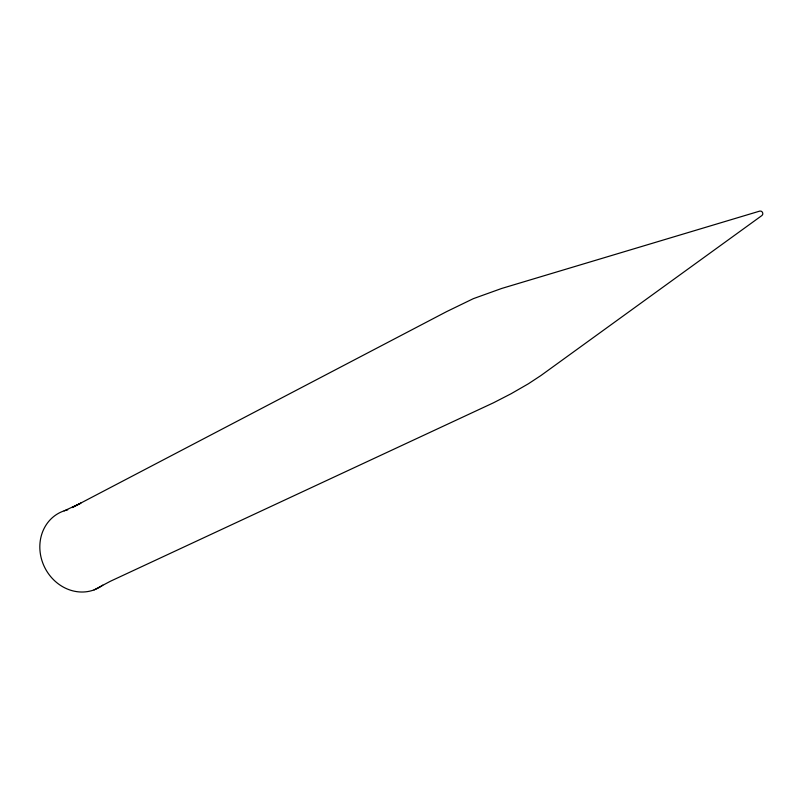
<?xml version="1.0" encoding="UTF-8"?>
<svg xmlns="http://www.w3.org/2000/svg" width="803" height="803" viewBox="0 0 803 803"><rect width="100%" height="100%" fill="white"/><g stroke="black" fill="none" stroke-linecap="round" stroke-linejoin="round"><path stroke-width="1.2" d="M94.092 589.884L110.473 581.221L493.544 402.765L511.079 393.741L528.364 383.794L540.951 375.513L762.007 215.455C763.934 213.849 762.198 210.456 759.768 211.099L501.745 288.438L473.328 298.666L446.548 311.654L72.19 507.566L80.852 503.17L64.16 510.849M102.784 585.146A42.308 37.912 63.7 0 1 44.175 566.336A42.308 37.912 63.7 0 1 67.743 509.855"/></g></svg>
